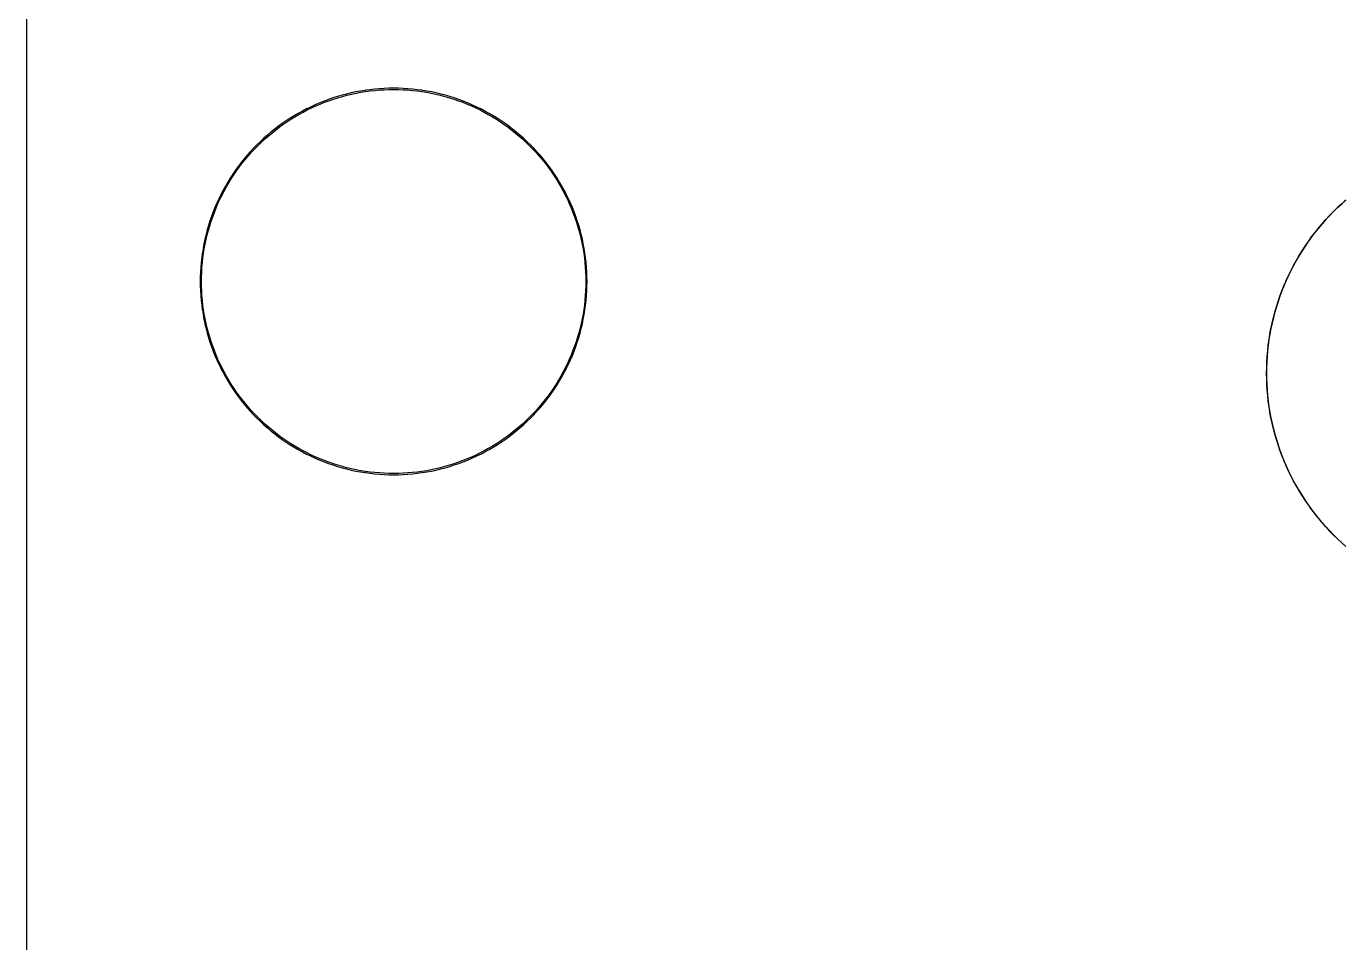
# Model space of a CAD drawing. Extents: x 6 to 66, y 0 to 129.
# Drawn here: x 5.58 to 32.93, y 46.48 to 65.51 of the extents above; entities that cross this region are included whole.
import ezdxf

# ---------------------------------------------------------------- set-up
doc = ezdxf.new("R2010")
doc.units = 0

msp = doc.modelspace()

# ---------------------------------------------------------------- linework, layer by layer
at = {"color": 5, "true_color": 0x0000ff}
msp.add_polyline3d([(66.20408, 0.3175, 0), (66.20408, 128.81762, 0), (5.58393, 128.81762, 0), (5.58393, 0.3175, 0), (66.20408, 0.3175, 0)], close=True, dxfattribs=at)
at = {"color": 34, "true_color": 0x008000}
for points in [[(5.58394, 0.3175, 0), (66.20408, 0.3175, 0), (66.20408, 128.81762, 0), (5.58394, 128.81762, 0), (5.58394, 0.3175, 0)], [(13.10589, 64.22389, 0), (13.00759, 64.22033, 0), (12.9098, 64.21424, 0), (12.81175, 64.20586, 0), (12.71422, 64.19519, 0), (12.61694, 64.18198, 0), (12.61301, 64.18136, 0), (12.51624, 64.16562, 0), (12.41972, 64.14758, 0), (12.32371, 64.12726, 0), (12.2282, 64.10466, 0), (12.13321, 64.07975, 0), (12.03897, 64.05233, 0), (11.94525, 64.02261, 0), (11.85254, 63.99061, 0), (11.76033, 63.95657, 0), (11.6694, 63.92, 0), (11.57898, 63.88139, 0), (11.48982, 63.8405, 0), (11.40169, 63.79732, 0), (11.39815, 63.79551, 0), (11.31077, 63.7503, 0), (11.22492, 63.70306, 0), (11.14008, 63.65378, 0), (11.05652, 63.60222, 0), (10.97422, 63.54862, 0), (10.89319, 63.493, 0), (10.81369, 63.43559, 0), (10.73546, 63.37616, 0), (10.65901, 63.31469, 0), (10.58382, 63.2517, 0), (10.51016, 63.18642, 0), (10.43828, 63.11962, 0), (10.36792, 63.05129, 0), (10.36511, 63.04848, 0), (10.29679, 62.97812, 0), (10.22997, 62.90624, 0), (10.16471, 62.83258, 0), (10.10171, 62.7574, 0), (10.04025, 62.68094, 0), (9.98081, 62.60271, 0), (9.92341, 62.52321, 0), (9.86778, 62.44218, 0), (9.81419, 62.35989, 0), (9.76262, 62.27632, 0), (9.71335, 62.19149, 0), (9.6661, 62.10563, 0), (9.62088, 62.01826, 0), (9.61909, 62.01472, 0), (9.57591, 61.92658, 0), (9.53501, 61.83743, 0), (9.4964, 61.747, 0), (9.45983, 61.65607, 0), (9.42578, 61.56387, 0), (9.39378, 61.47116, 0), (9.36407, 61.37743, 0), (9.33663, 61.2832, 0), (9.31175, 61.1882, 0), (9.28914, 61.0927, 0), (9.26882, 60.99669, 0), (9.25079, 60.90017, 0), (9.23504, 60.80339, 0), (9.23442, 60.79947, 0), (9.2212, 60.70218, 0), (9.21054, 60.60465, 0), (9.20215, 60.50661, 0), (9.19605, 60.40881, 0), (9.19251, 60.31052, 0), (9.19124, 60.21247, 0), (9.19251, 60.11443, 0), (9.19605, 60.01613, 0), (9.20215, 59.91834, 0), (9.21054, 59.8203, 0), (9.2212, 59.72276, 0), (9.23442, 59.62548, 0), (9.23504, 59.62155, 0), (9.25079, 59.52478, 0), (9.26882, 59.42826, 0), (9.28914, 59.33225, 0), (9.31175, 59.23674, 0), (9.33663, 59.14175, 0), (9.36407, 59.04751, 0), (9.39378, 58.95379, 0), (9.42578, 58.86108, 0), (9.45983, 58.76888, 0), (9.4964, 58.67794, 0), (9.53501, 58.58752, 0), (9.57591, 58.49837, 0), (9.61909, 58.41023, 0), (9.62088, 58.40669, 0), (9.6661, 58.31931, 0), (9.71335, 58.23346, 0), (9.76262, 58.14862, 0), (9.81419, 58.06506, 0), (9.86778, 57.98276, 0), (9.92341, 57.90174, 0), (9.98081, 57.82223, 0), (10.04025, 57.744, 0), (10.10171, 57.66755, 0), (10.16471, 57.59236, 0), (10.22997, 57.5187, 0), (10.29679, 57.44682, 0), (10.36511, 57.37646, 0), (10.36792, 57.37365, 0), (10.43828, 57.30533, 0), (10.51016, 57.23853, 0), (10.58382, 57.17325, 0), (10.65901, 57.11026, 0), (10.73546, 57.04879, 0), (10.81369, 56.98935, 0), (10.89319, 56.93195, 0), (10.97422, 56.87632, 0), (11.05652, 56.82273, 0), (11.14008, 56.77117, 0), (11.22492, 56.72189, 0), (11.31077, 56.67465, 0), (11.39815, 56.62943, 0), (11.40169, 56.62763, 0), (11.48982, 56.58445, 0), (11.57898, 56.54356, 0), (11.6694, 56.50495, 0), (11.76033, 56.46837, 0), (11.85254, 56.43434, 0), (11.94525, 56.40233, 0), (12.03897, 56.37261, 0), (12.13321, 56.34518, 0), (12.2282, 56.32029, 0), (12.32371, 56.29768, 0), (12.41972, 56.27736, 0), (12.51624, 56.25933, 0), (12.61301, 56.24358, 0), (12.61694, 56.24296, 0), (12.71422, 56.22975, 0), (12.81175, 56.21908, 0), (12.9098, 56.2107, 0), (13.00759, 56.20461, 0), (13.10589, 56.20105, 0), (13.20393, 56.19978, 0), (13.30198, 56.20105, 0), (13.40027, 56.20461, 0), (13.49806, 56.2107, 0), (13.59611, 56.21908, 0), (13.69364, 56.22975, 0), (13.79093, 56.24296, 0), (13.79485, 56.24358, 0), (13.89162, 56.25933, 0), (13.98814, 56.27736, 0), (14.08416, 56.29768, 0), (14.17966, 56.32029, 0), (14.27466, 56.34518, 0), (14.36889, 56.37261, 0), (14.46262, 56.40233, 0), (14.55533, 56.43434, 0), (14.64753, 56.46837, 0), (14.73846, 56.50495, 0), (14.82888, 56.54356, 0), (14.91804, 56.58445, 0), (15.00618, 56.62763, 0), (15.00972, 56.62943, 0), (15.09709, 56.67465, 0), (15.18294, 56.72189, 0), (15.26778, 56.77117, 0), (15.35135, 56.82273, 0), (15.43364, 56.87632, 0), (15.51467, 56.93195, 0), (15.59417, 56.98935, 0), (15.6724, 57.04879, 0), (15.74886, 57.11026, 0), (15.82404, 57.17325, 0), (15.8977, 57.23853, 0), (15.96958, 57.30533, 0), (16.03994, 57.37365, 0), (16.04275, 57.37646, 0), (16.11108, 57.44682, 0), (16.17787, 57.5187, 0), (16.24316, 57.59236, 0), (16.30614, 57.66755, 0), (16.36761, 57.744, 0), (16.42705, 57.82223, 0), (16.48445, 57.90174, 0), (16.54008, 57.98276, 0), (16.59368, 58.06506, 0), (16.64524, 58.14862, 0), (16.69451, 58.23346, 0), (16.74176, 58.31931, 0), (16.78697, 58.40669, 0), (16.78877, 58.41023, 0), (16.83195, 58.49837, 0), (16.87285, 58.58752, 0), (16.91146, 58.67794, 0), (16.94803, 58.76888, 0), (16.98207, 58.86108, 0), (17.01407, 58.95379, 0), (17.04379, 59.04751, 0), (17.07122, 59.14175, 0), (17.09611, 59.23674, 0), (17.11872, 59.33225, 0), (17.13904, 59.42826, 0), (17.15707, 59.52478, 0), (17.17282, 59.62155, 0), (17.17344, 59.62548, 0), (17.18665, 59.72276, 0), (17.19732, 59.8203, 0), (17.2057, 59.91834, 0), (17.2118, 60.01613, 0), (17.21535, 60.11443, 0), (17.21662, 60.21247, 0), (17.21535, 60.31052, 0), (17.2118, 60.40881, 0), (17.2057, 60.50661, 0), (17.19732, 60.60465, 0), (17.18665, 60.70218, 0), (17.17344, 60.79947, 0), (17.17282, 60.80339, 0), (17.15707, 60.90017, 0), (17.13904, 60.99669, 0), (17.11872, 61.0927, 0), (17.09611, 61.1882, 0), (17.07122, 61.2832, 0), (17.04379, 61.37743, 0), (17.01407, 61.47116, 0), (16.98207, 61.56387, 0), (16.94803, 61.65607, 0), (16.91146, 61.747, 0), (16.87285, 61.83743, 0), (16.83195, 61.92658, 0), (16.78877, 62.01472, 0), (16.78697, 62.01826, 0), (16.74176, 62.10563, 0), (16.69451, 62.19149, 0), (16.64524, 62.27632, 0), (16.59368, 62.35989, 0), (16.54008, 62.44218, 0), (16.48445, 62.52321, 0), (16.42705, 62.60271, 0), (16.36761, 62.68094, 0), (16.30614, 62.7574, 0), (16.24316, 62.83258, 0), (16.17787, 62.90624, 0), (16.11108, 62.97812, 0), (16.04275, 63.04848, 0), (16.03994, 63.05129, 0), (15.96958, 63.11962, 0), (15.8977, 63.18642, 0), (15.82404, 63.2517, 0), (15.74886, 63.31469, 0), (15.6724, 63.37616, 0), (15.59417, 63.43559, 0), (15.51467, 63.493, 0), (15.43364, 63.54862, 0), (15.35135, 63.60222, 0), (15.26778, 63.65378, 0), (15.18294, 63.70306, 0), (15.09709, 63.7503, 0), (15.00972, 63.79551, 0), (15.00618, 63.79732, 0), (14.91804, 63.8405, 0), (14.82888, 63.88139, 0), (14.73846, 63.92, 0), (14.64753, 63.95657, 0), (14.55533, 63.99061, 0), (14.46262, 64.02261, 0), (14.36889, 64.05233, 0), (14.27466, 64.07975, 0), (14.17966, 64.10466, 0), (14.08416, 64.12726, 0), (13.98814, 64.14758, 0), (13.89162, 64.16562, 0), (13.79485, 64.18136, 0), (13.79093, 64.18198, 0), (13.69364, 64.19519, 0), (13.59611, 64.20586, 0), (13.49806, 64.21424, 0), (13.40027, 64.22033, 0), (13.30198, 64.22389, 0), (13.20393, 64.22516, 0), (13.10589, 64.22389, 0)], [(13.40027, 56.23001, 0), (13.30198, 56.22645, 0), (13.20393, 56.22518, 0), (13.10589, 56.22645, 0), (13.00759, 56.23001, 0), (12.9098, 56.2361, 0), (12.81175, 56.24449, 0), (12.71422, 56.25515, 0), (12.61761, 56.26827, 0), (12.52409, 56.28349, 0), (12.42757, 56.30152, 0), (12.33156, 56.32184, 0), (12.23605, 56.34445, 0), (12.14106, 56.36934, 0), (12.04682, 56.39677, 0), (11.9531, 56.42649, 0), (11.86039, 56.45849, 0), (11.76818, 56.49253, 0), (11.67725, 56.52911, 0), (11.58683, 56.56771, 0), (11.49767, 56.60861, 0), (11.41034, 56.6514, 0), (11.3257, 56.6952, 0), (11.23985, 56.74244, 0), (11.15501, 56.79172, 0), (11.07145, 56.84328, 0), (10.98915, 56.89687, 0), (10.90812, 56.9525, 0), (10.82862, 57.0099, 0), (10.75039, 57.06934, 0), (10.67394, 57.13081, 0), (10.59875, 57.1938, 0), (10.52509, 57.25908, 0), (10.45321, 57.32588, 0), (10.38428, 57.39282, 0), (10.31734, 57.46175, 0), (10.25053, 57.53363, 0), (10.18526, 57.60729, 0), (10.12226, 57.68248, 0), (10.0608, 57.75893, 0), (10.00136, 57.83716, 0), (9.94396, 57.91667, 0), (9.88833, 57.99769, 0), (9.83474, 58.07999, 0), (9.78317, 58.16355, 0), (9.7339, 58.24839, 0), (9.68665, 58.33424, 0), (9.64304, 58.41851, 0), (9.60007, 58.50622, 0), (9.55917, 58.59537, 0), (9.52056, 58.68579, 0), (9.48399, 58.77673, 0), (9.44994, 58.86893, 0), (9.41794, 58.96164, 0), (9.38823, 59.05536, 0), (9.36079, 59.1496, 0), (9.33591, 59.24459, 0), (9.3133, 59.3401, 0), (9.29298, 59.43611, 0), (9.27495, 59.53263, 0), (9.25973, 59.62615, 0), (9.24661, 59.72276, 0), (9.23593, 59.8203, 0), (9.22756, 59.91834, 0), (9.22147, 60.01613, 0), (9.21791, 60.11443, 0), (9.21664, 60.21247, 0), (9.21791, 60.31052, 0), (9.22147, 60.40881, 0), (9.22756, 60.50661, 0), (9.23593, 60.60465, 0), (9.24661, 60.70218, 0), (9.25972, 60.79874, 0), (9.27495, 60.89232, 0), (9.29298, 60.98884, 0), (9.3133, 61.08485, 0), (9.33591, 61.18035, 0), (9.36079, 61.27535, 0), (9.38823, 61.36958, 0), (9.41794, 61.46331, 0), (9.44994, 61.55602, 0), (9.48399, 61.64822, 0), (9.52056, 61.73915, 0), (9.55917, 61.82958, 0), (9.60007, 61.91873, 0), (9.64303, 62.00643, 0), (9.68665, 62.0907, 0), (9.7339, 62.17656, 0), (9.78317, 62.26139, 0), (9.83474, 62.34496, 0), (9.88833, 62.42725, 0), (9.94396, 62.50828, 0), (10.00136, 62.58778, 0), (10.0608, 62.66601, 0), (10.12226, 62.74247, 0), (10.18526, 62.81765, 0), (10.25053, 62.89131, 0), (10.31734, 62.96319, 0), (10.38428, 63.03213, 0), (10.45321, 63.09907, 0), (10.52509, 63.16587, 0), (10.59875, 63.23115, 0), (10.67394, 63.29414, 0), (10.75039, 63.35561, 0), (10.82862, 63.41504, 0), (10.90812, 63.47245, 0), (10.98915, 63.52807, 0), (11.07145, 63.58167, 0), (11.15501, 63.63323, 0), (11.23985, 63.68251, 0), (11.3257, 63.72975, 0), (11.41069, 63.77372, 0), (11.49767, 63.81634, 0), (11.58683, 63.85723, 0), (11.67725, 63.89584, 0), (11.76818, 63.93242, 0), (11.86039, 63.96645, 0), (11.9531, 63.99846, 0), (12.04682, 64.02817, 0), (12.14106, 64.05561, 0), (12.23605, 64.0805, 0), (12.33156, 64.1031, 0), (12.42757, 64.12342, 0), (12.52409, 64.14145, 0), (12.61725, 64.15662, 0), (12.71422, 64.16979, 0), (12.81175, 64.18046, 0), (12.9098, 64.18884, 0), (13.00759, 64.19494, 0), (13.10589, 64.1985, 0), (13.20393, 64.19977, 0), (13.30198, 64.1985, 0), (13.40027, 64.19494, 0), (13.49806, 64.18884, 0), (13.59611, 64.18046, 0), (13.69364, 64.16979, 0), (13.79056, 64.15663, 0), (13.88377, 64.14145, 0), (13.98029, 64.12342, 0), (14.07631, 64.1031, 0), (14.17181, 64.0805, 0), (14.26681, 64.05561, 0), (14.36104, 64.02817, 0), (14.45477, 63.99846, 0), (14.54748, 63.96645, 0), (14.63968, 63.93242, 0), (14.73061, 63.89584, 0), (14.82103, 63.85723, 0), (14.91019, 63.81634, 0), (14.99718, 63.77373, 0), (15.08216, 63.72975, 0), (15.16801, 63.68251, 0), (15.25285, 63.63323, 0), (15.33642, 63.58167, 0), (15.41871, 63.52807, 0), (15.49974, 63.47245, 0), (15.57924, 63.41504, 0), (15.65747, 63.35561, 0), (15.73393, 63.29414, 0), (15.80911, 63.23115, 0), (15.88277, 63.16587, 0), (15.95465, 63.09907, 0), (16.02358, 63.03212, 0), (16.09053, 62.96319, 0), (16.15733, 62.89131, 0), (16.22261, 62.81765, 0), (16.28559, 62.74247, 0), (16.34706, 62.66601, 0), (16.4065, 62.58778, 0), (16.4639, 62.50828, 0), (16.51953, 62.42725, 0), (16.57313, 62.34496, 0), (16.62469, 62.26139, 0), (16.67396, 62.17656, 0), (16.72121, 62.0907, 0), (16.76519, 62.00572, 0), (16.8078, 61.91873, 0), (16.84869, 61.82958, 0), (16.8873, 61.73915, 0), (16.92387, 61.64822, 0), (16.9579, 61.55602, 0), (16.9899, 61.46331, 0), (17.01963, 61.36958, 0), (17.04705, 61.27535, 0), (17.07196, 61.18035, 0), (17.09456, 61.08485, 0), (17.11488, 60.98884, 0), (17.13291, 60.89232, 0), (17.14814, 60.79874, 0), (17.16125, 60.70218, 0), (17.17192, 60.60465, 0), (17.1803, 60.50661, 0), (17.1864, 60.40881, 0), (17.18995, 60.31052, 0), (17.19122, 60.21247, 0), (17.18995, 60.11443, 0), (17.1864, 60.01613, 0), (17.1803, 59.91834, 0), (17.17192, 59.8203, 0), (17.16125, 59.72276, 0), (17.14813, 59.62615, 0), (17.13291, 59.53263, 0), (17.11488, 59.43611, 0), (17.09456, 59.3401, 0), (17.07196, 59.24459, 0), (17.04705, 59.1496, 0), (17.01963, 59.05536, 0), (16.9899, 58.96164, 0), (16.9579, 58.86893, 0), (16.92387, 58.77673, 0), (16.8873, 58.68579, 0), (16.84869, 58.59537, 0), (16.8078, 58.50622, 0), (16.76518, 58.41923, 0), (16.72121, 58.33424, 0), (16.67396, 58.24839, 0), (16.62469, 58.16355, 0), (16.57313, 58.07999, 0), (16.51953, 57.99769, 0), (16.4639, 57.91667, 0), (16.4065, 57.83716, 0), (16.34706, 57.75893, 0), (16.28559, 57.68248, 0), (16.22261, 57.60729, 0), (16.15733, 57.53363, 0), (16.09053, 57.46175, 0), (16.02359, 57.39282, 0), (15.95465, 57.32588, 0), (15.88277, 57.25908, 0), (15.80911, 57.1938, 0), (15.73393, 57.13081, 0), (15.65747, 57.06934, 0), (15.57924, 57.0099, 0), (15.49974, 56.9525, 0), (15.41871, 56.89687, 0), (15.33642, 56.84328, 0), (15.25285, 56.79172, 0), (15.16801, 56.74244, 0), (15.08216, 56.6952, 0), (14.99753, 56.6514, 0), (14.91019, 56.60861, 0), (14.82103, 56.56771, 0), (14.73061, 56.52911, 0), (14.63968, 56.49253, 0), (14.54748, 56.45849, 0), (14.45477, 56.42649, 0), (14.36104, 56.39677, 0), (14.26681, 56.36934, 0), (14.17181, 56.34445, 0), (14.07631, 56.32184, 0), (13.98029, 56.30152, 0), (13.88377, 56.28349, 0), (13.7902, 56.26826, 0), (13.69364, 56.25515, 0), (13.59611, 56.24449, 0), (13.49806, 56.2361, 0), (13.40027, 56.23001, 0)]]:
    msp.add_polyline3d(points, close=True, dxfattribs=at)
for points in [[(32.96056, 61.90539, 0), (32.87319, 61.82818, 0), (32.78785, 61.74868, 0), (32.70429, 61.6674, 0), (32.704, 61.66712, 0), (32.62272, 61.58355, 0), (32.54323, 61.49821, 0), (32.466, 61.41083, 0), (32.39108, 61.32168, 0), (32.31818, 61.23049, 0), (32.24757, 61.13778, 0), (32.17924, 61.04329, 0), (32.11346, 60.94728, 0), (32.0497, 60.84949, 0), (31.98874, 60.75018, 0), (31.93007, 60.64959, 0), (31.87368, 60.54748, 0), (31.8735, 60.54713, 0), (31.82009, 60.44385, 0), (31.81991, 60.4435, 0), (31.7686, 60.33885, 0), (31.72009, 60.23268, 0), (31.67437, 60.12574, 0), (31.63093, 60.01729, 0), (31.59029, 59.90807, 0), (31.55245, 59.79783, 0), (31.51714, 59.68683, 0), (31.48463, 59.57482, 0), (31.45491, 59.46204, 0), (31.42799, 59.3485, 0), (31.40386, 59.23446, 0), (31.40379, 59.23407, 0), (31.38252, 59.1199, 0), (31.38246, 59.11951, 0), (31.38246, 59.11949, 0), (31.36398, 59.00484, 0), (31.36391, 59.00445, 0), (31.34842, 58.88888, 0), (31.33547, 58.77305, 0), (31.32556, 58.65698, 0), (31.31845, 58.54064, 0), (31.31413, 58.42406, 0), (31.31261, 58.30747, 0), (31.31413, 58.19089, 0), (31.31845, 58.0743, 0), (31.32556, 57.95797, 0), (31.33547, 57.84189, 0), (31.34842, 57.72607, 0), (31.36391, 57.6105, 0), (31.36398, 57.6101, 0), (31.38252, 57.49504, 0), (31.40386, 57.38049, 0), (31.42799, 57.26644, 0), (31.45491, 57.1529, 0), (31.48463, 57.04013, 0), (31.51714, 56.92811, 0), (31.55245, 56.81712, 0), (31.59029, 56.70688, 0), (31.63093, 56.59766, 0), (31.67437, 56.4892, 0), (31.72009, 56.38227, 0), (31.7686, 56.2761, 0), (31.76878, 56.27574, 0), (31.81991, 56.17145, 0), (31.82009, 56.17109, 0), (31.87368, 56.06746, 0), (31.93007, 55.96535, 0), (31.98874, 55.86477, 0), (32.0497, 55.76546, 0), (32.11346, 55.66767, 0), (32.17924, 55.57165, 0), (32.24757, 55.47717, 0), (32.31818, 55.38446, 0), (32.39108, 55.29327, 0), (32.466, 55.20412, 0), (32.54323, 55.11674, 0), (32.62272, 55.0314, 0), (32.704, 54.94783, 0), (32.70429, 54.94755, 0), (32.78785, 54.86627, 0), (32.87319, 54.78677, 0), (32.96056, 54.70955, 0)], [(32.96206, 54.71161, 0), (32.87469, 54.78882, 0), (32.78935, 54.86832, 0), (32.70606, 54.94932, 0), (32.62478, 55.03289, 0), (32.54528, 55.11823, 0), (32.46806, 55.20561, 0), (32.39313, 55.29476, 0), (32.32024, 55.38595, 0), (32.24962, 55.47866, 0), (32.1813, 55.57315, 0), (32.11551, 55.66916, 0), (32.05176, 55.76695, 0), (31.9908, 55.86626, 0), (31.93212, 55.96685, 0), (31.87574, 56.06896, 0), (31.82221, 56.17246, 0), (31.77101, 56.27688, 0), (31.7225, 56.38305, 0), (31.67678, 56.48999, 0), (31.63335, 56.59845, 0), (31.59271, 56.70767, 0), (31.55486, 56.8179, 0), (31.51955, 56.9289, 0), (31.48704, 57.04091, 0), (31.45732, 57.15369, 0), (31.4304, 57.26723, 0), (31.40627, 57.38127, 0), (31.385, 57.49543, 0), (31.38493, 57.49583, 0), (31.36646, 57.61048, 0), (31.36646, 57.6105, 0), (31.35096, 57.72607, 0), (31.33801, 57.84189, 0), (31.3281, 57.95797, 0), (31.32099, 58.0743, 0), (31.31667, 58.19089, 0), (31.31515, 58.30747, 0), (31.31667, 58.42406, 0), (31.32099, 58.54064, 0), (31.3281, 58.65698, 0), (31.33801, 58.77305, 0), (31.35096, 58.88888, 0), (31.36646, 59.00445, 0), (31.36646, 59.00447, 0), (31.38493, 59.11912, 0), (31.40627, 59.23367, 0), (31.4304, 59.34772, 0), (31.45732, 59.46126, 0), (31.48704, 59.57403, 0), (31.51955, 59.68605, 0), (31.55486, 59.79704, 0), (31.59271, 59.90728, 0), (31.63335, 60.0165, 0), (31.67678, 60.12496, 0), (31.7225, 60.23189, 0), (31.77101, 60.33806, 0), (31.8223, 60.44267, 0), (31.87574, 60.54599, 0), (31.93212, 60.6481, 0), (31.9908, 60.74868, 0), (32.05176, 60.848, 0), (32.11551, 60.94579, 0), (32.1813, 61.0418, 0), (32.24962, 61.13629, 0), (32.32024, 61.229, 0), (32.39313, 61.32018, 0), (32.46806, 61.40934, 0), (32.54528, 61.49671, 0), (32.62478, 61.58206, 0), (32.70606, 61.66562, 0), (32.78935, 61.74662, 0), (32.87469, 61.82612, 0), (32.96206, 61.90334, 0)]]:
    msp.add_polyline3d(points, dxfattribs=at)

doc.saveas('drawing.dxf')
